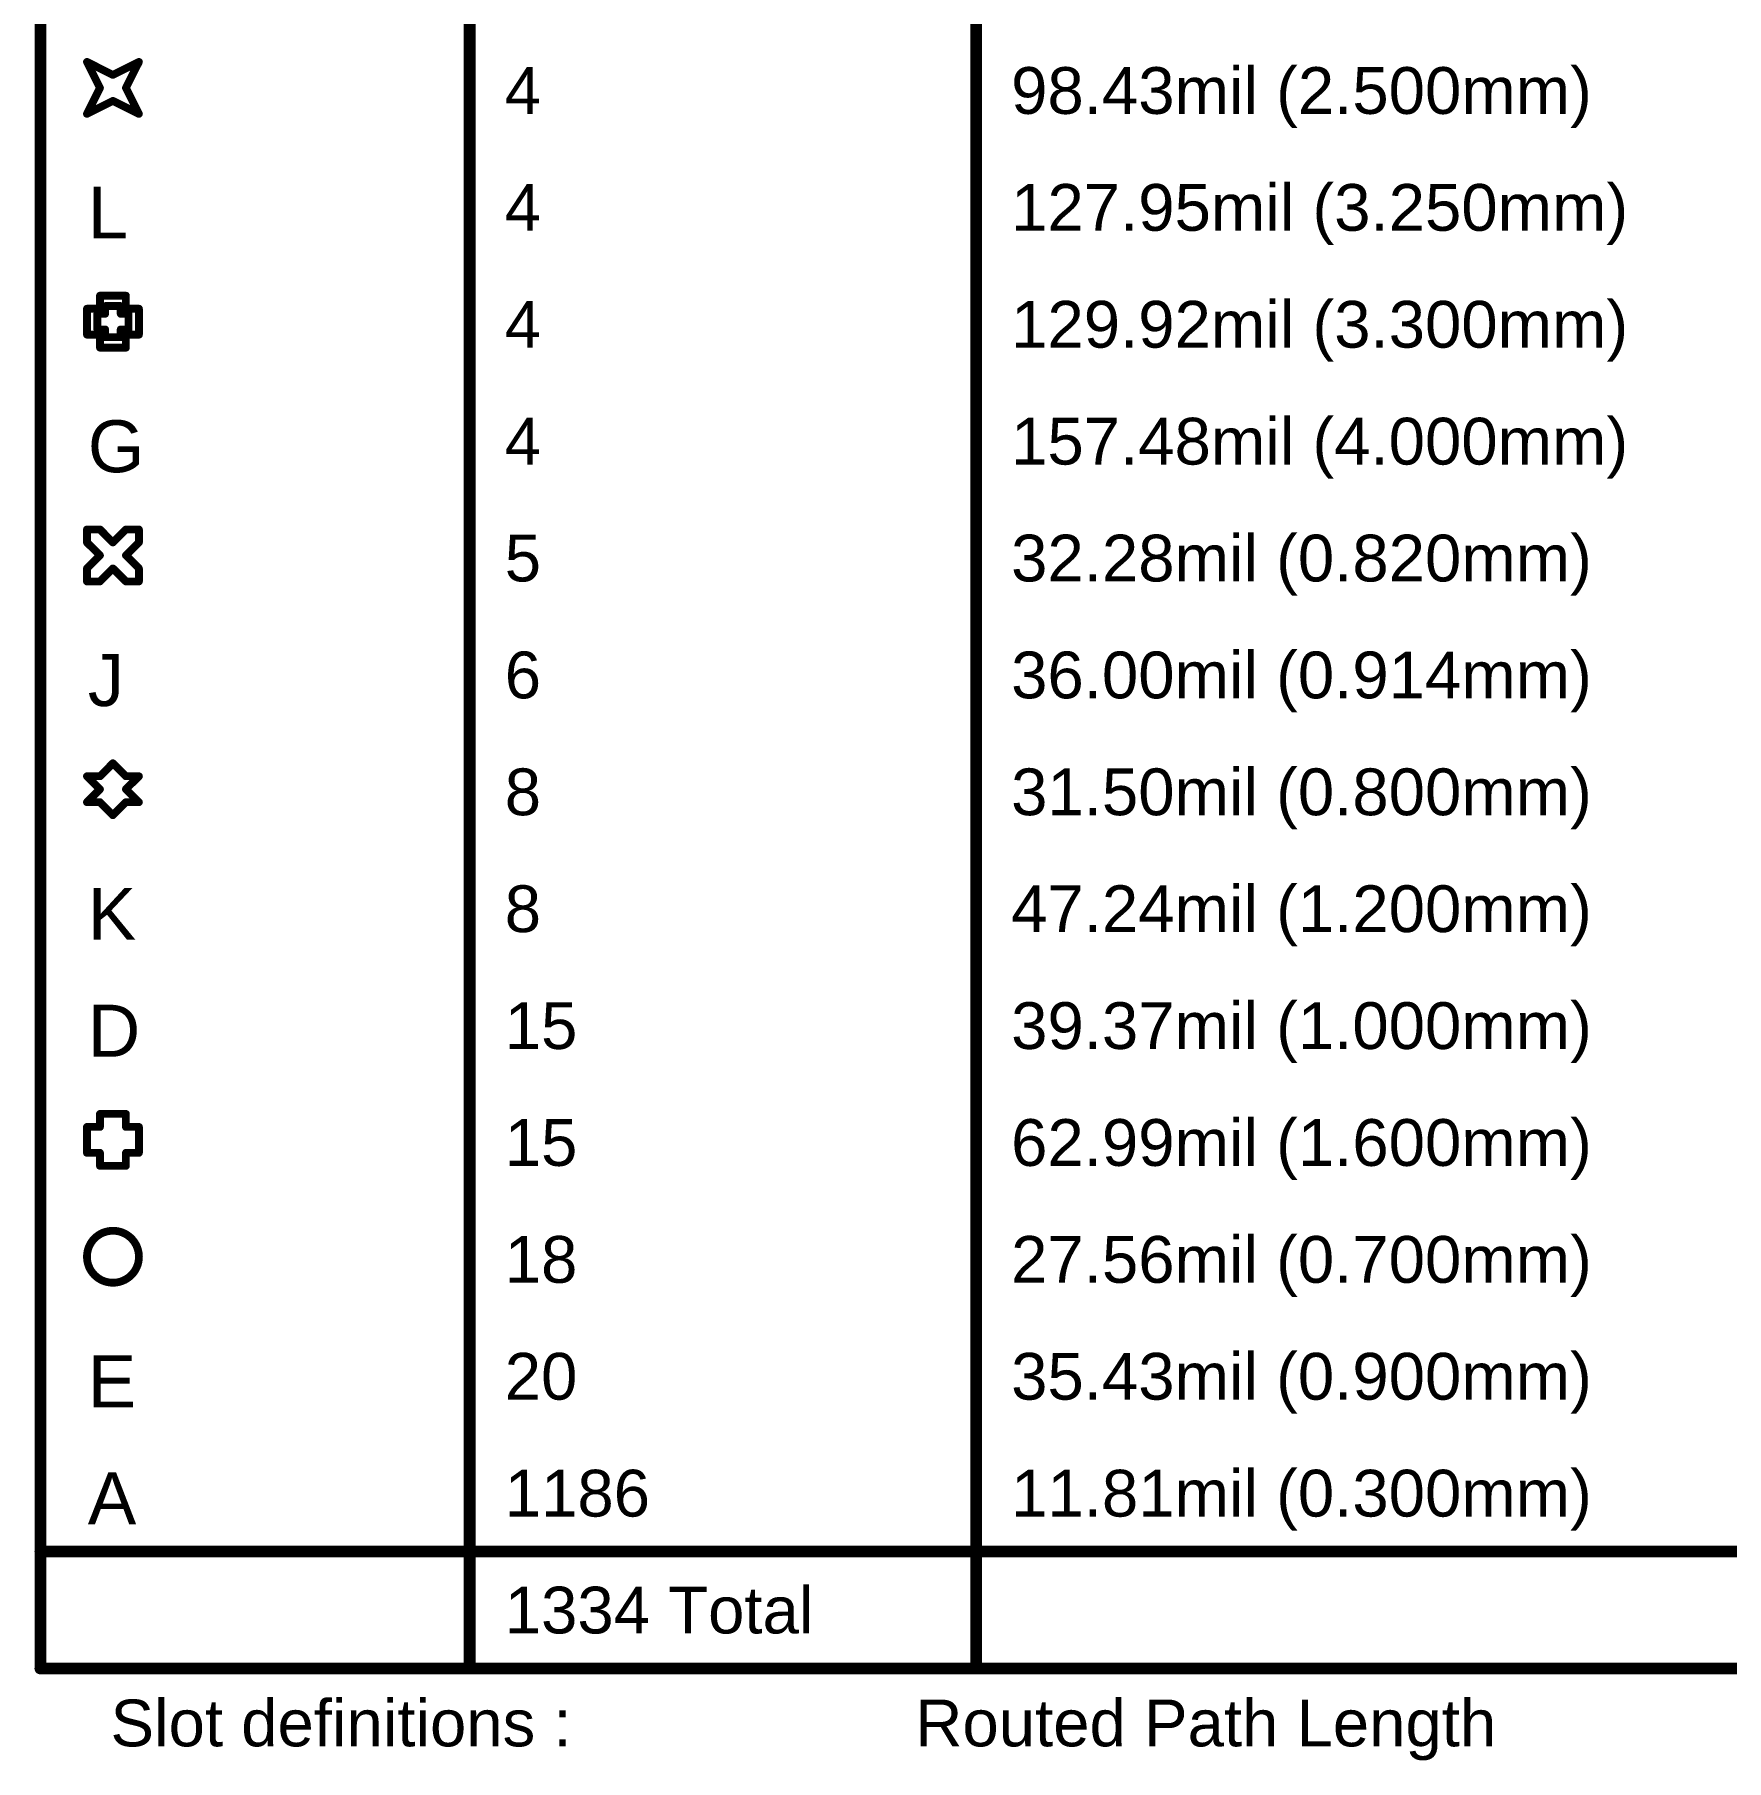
# Model space of a CAD drawing. Header units: inches. Extents: x 0 to 208, y 0 to 213.
# Drawn here: x 5.44 to 7.611, y 5.646 to 7.861 of the extents above; entities that cross this region are included whole.
import ezdxf

# ---------------------------------------------------------------- set-up
doc = ezdxf.new("R2010")
doc.units = ezdxf.units.IN
doc.header["$MEASUREMENT"] = 0
doc.layers.add('Drill Drawing', color=1, linetype='Continuous')
doc.styles.add('Arial', font='', dxfattribs={"height": 0.2})
doc.styles.get('Arial').set_extended_font_data('Arial')

msp = doc.modelspace()

# ---------------------------------------------------------------- linework, layer by layer
at = {"layer": 'Drill Drawing'}
for points in [[(5.4475, 5.7639, 0.015, 0.015, 0), (5.4475, 10.1139, 0.015, 0.015, 0)], [(5.9984, 5.7639, 0.015, 0.015, 0), (5.9984, 10.1139, 0.015, 0.015, 0)], [(6.6482, 5.7639, 0.015, 0.015, 0), (6.6482, 10.1139, 0.015, 0.015, 0)], [(5.5073, 7.8256, 0.01, 0.01, 0), (5.5406, 7.8089, 0.01, 0.01, 0)], [(5.5073, 7.8256, 0.01, 0.01, 0), (5.524, 7.7923, 0.01, 0.01, 0)], [(5.5406, 7.8089, 0.01, 0.01, 0), (5.574, 7.8256, 0.01, 0.01, 0)], [(5.5573, 7.7923, 0.01, 0.01, 0), (5.574, 7.8256, 0.01, 0.01, 0)], [(5.5073, 7.7589, 0.01, 0.01, 0), (5.524, 7.7923, 0.01, 0.01, 0)], [(5.5573, 7.7923, 0.01, 0.01, 0), (5.574, 7.7589, 0.01, 0.01, 0)], [(5.5073, 7.7589, 0.01, 0.01, 0), (5.5406, 7.7756, 0.01, 0.01, 0)], [(5.5406, 7.7756, 0.01, 0.01, 0), (5.574, 7.7589, 0.01, 0.01, 0)], [(5.524, 7.5089, 0.01, 0.01, 0), (5.524, 7.5256, 0.01, 0.01, 0)], [(5.524, 7.5256, 0.01, 0.01, 0), (5.5573, 7.5256, 0.01, 0.01, 0)], [(5.5573, 7.5089, 0.01, 0.01, 0), (5.5573, 7.5256, 0.01, 0.01, 0)], [(5.5073, 7.4756, 0.01, 0.01, 0), (5.5073, 7.5089, 0.01, 0.01, 0)], [(5.5073, 7.5089, 0.01, 0.01, 0), (5.524, 7.5089, 0.01, 0.01, 0)], [(5.5306, 7.5023, 0.01, 0.01, 0), (5.5306, 7.5123, 0.01, 0.01, 0)], [(5.5306, 7.5123, 0.01, 0.01, 0), (5.5506, 7.5123, 0.01, 0.01, 0)], [(5.5506, 7.5023, 0.01, 0.01, 0), (5.5506, 7.5123, 0.01, 0.01, 0)], [(5.5573, 7.5089, 0.01, 0.01, 0), (5.574, 7.5089, 0.01, 0.01, 0)], [(5.574, 7.4756, 0.01, 0.01, 0), (5.574, 7.5089, 0.01, 0.01, 0)], [(5.5206, 7.4823, 0.01, 0.01, 0), (5.5206, 7.5023, 0.01, 0.01, 0)], [(5.5206, 7.5023, 0.01, 0.01, 0), (5.5306, 7.5023, 0.01, 0.01, 0)], [(5.5206, 7.4823, 0.01, 0.01, 0), (5.5306, 7.4823, 0.01, 0.01, 0)], [(5.5306, 7.4723, 0.01, 0.01, 0), (5.5306, 7.4823, 0.01, 0.01, 0)], [(5.5506, 7.5023, 0.01, 0.01, 0), (5.5606, 7.5023, 0.01, 0.01, 0)], [(5.5506, 7.4823, 0.01, 0.01, 0), (5.5606, 7.4823, 0.01, 0.01, 0)], [(5.5506, 7.4723, 0.01, 0.01, 0), (5.5506, 7.4823, 0.01, 0.01, 0)], [(5.5606, 7.4823, 0.01, 0.01, 0), (5.5606, 7.5023, 0.01, 0.01, 0)], [(5.5073, 7.4756, 0.01, 0.01, 0), (5.524, 7.4756, 0.01, 0.01, 0)], [(5.524, 7.4589, 0.01, 0.01, 0), (5.524, 7.4756, 0.01, 0.01, 0)], [(5.5306, 7.4723, 0.01, 0.01, 0), (5.5506, 7.4723, 0.01, 0.01, 0)], [(5.5573, 7.4756, 0.01, 0.01, 0), (5.574, 7.4756, 0.01, 0.01, 0)], [(5.5573, 7.4589, 0.01, 0.01, 0), (5.5573, 7.4756, 0.01, 0.01, 0)], [(5.524, 7.4589, 0.01, 0.01, 0), (5.5573, 7.4589, 0.01, 0.01, 0)], [(5.5073, 7.2089, 0.01, 0.01, 0), (5.5073, 7.2256, 0.01, 0.01, 0)], [(5.5073, 7.2256, 0.01, 0.01, 0), (5.524, 7.2256, 0.01, 0.01, 0)], [(5.524, 7.2256, 0.01, 0.01, 0), (5.5406, 7.2089, 0.01, 0.01, 0)], [(5.5406, 7.2089, 0.01, 0.01, 0), (5.5573, 7.2256, 0.01, 0.01, 0)], [(5.5573, 7.2256, 0.01, 0.01, 0), (5.574, 7.2256, 0.01, 0.01, 0)], [(5.574, 7.2089, 0.01, 0.01, 0), (5.574, 7.2256, 0.01, 0.01, 0)], [(5.5073, 7.2089, 0.01, 0.01, 0), (5.524, 7.1923, 0.01, 0.01, 0)], [(5.5573, 7.1923, 0.01, 0.01, 0), (5.574, 7.2089, 0.01, 0.01, 0)], [(5.5073, 7.1756, 0.01, 0.01, 0), (5.524, 7.1923, 0.01, 0.01, 0)], [(5.5073, 7.1589, 0.01, 0.01, 0), (5.5073, 7.1756, 0.01, 0.01, 0)], [(5.524, 7.1589, 0.01, 0.01, 0), (5.5406, 7.1756, 0.01, 0.01, 0)], [(5.5406, 7.1756, 0.01, 0.01, 0), (5.5573, 7.1589, 0.01, 0.01, 0)], [(5.5573, 7.1923, 0.01, 0.01, 0), (5.574, 7.1756, 0.01, 0.01, 0)], [(5.574, 7.1589, 0.01, 0.01, 0), (5.574, 7.1756, 0.01, 0.01, 0)], [(5.5073, 7.1589, 0.01, 0.01, 0), (5.524, 7.1589, 0.01, 0.01, 0)], [(5.5573, 7.1589, 0.01, 0.01, 0), (5.574, 7.1589, 0.01, 0.01, 0)], [(5.5073, 6.9089, 0.01, 0.01, 0), (5.524, 6.8923, 0.01, 0.01, 0)], [(5.5073, 6.9089, 0.01, 0.01, 0), (5.524, 6.9089, 0.01, 0.01, 0)], [(5.524, 6.9089, 0.01, 0.01, 0), (5.5406, 6.9256, 0.01, 0.01, 0)], [(5.5406, 6.9256, 0.01, 0.01, 0), (5.5573, 6.9089, 0.01, 0.01, 0)], [(5.5573, 6.9089, 0.01, 0.01, 0), (5.574, 6.9089, 0.01, 0.01, 0)], [(5.5573, 6.8923, 0.01, 0.01, 0), (5.574, 6.9089, 0.01, 0.01, 0)], [(5.5073, 6.8756, 0.01, 0.01, 0), (5.524, 6.8923, 0.01, 0.01, 0)], [(5.5573, 6.8923, 0.01, 0.01, 0), (5.574, 6.8756, 0.01, 0.01, 0)], [(5.5073, 6.8756, 0.01, 0.01, 0), (5.524, 6.8756, 0.01, 0.01, 0)], [(5.524, 6.8756, 0.01, 0.01, 0), (5.5406, 6.8589, 0.01, 0.01, 0)], [(5.5406, 6.8589, 0.01, 0.01, 0), (5.5573, 6.8756, 0.01, 0.01, 0)], [(5.5573, 6.8756, 0.01, 0.01, 0), (5.574, 6.8756, 0.01, 0.01, 0)], [(5.524, 6.4589, 0.01, 0.01, 0), (5.524, 6.4756, 0.01, 0.01, 0)], [(5.524, 6.4756, 0.01, 0.01, 0), (5.5573, 6.4756, 0.01, 0.01, 0)], [(5.5573, 6.4589, 0.01, 0.01, 0), (5.5573, 6.4756, 0.01, 0.01, 0)], [(5.5073, 6.4256, 0.01, 0.01, 0), (5.5073, 6.4589, 0.01, 0.01, 0)], [(5.5073, 6.4589, 0.01, 0.01, 0), (5.524, 6.4589, 0.01, 0.01, 0)], [(5.5573, 6.4589, 0.01, 0.01, 0), (5.574, 6.4589, 0.01, 0.01, 0)], [(5.574, 6.4256, 0.01, 0.01, 0), (5.574, 6.4589, 0.01, 0.01, 0)], [(5.5073, 6.4256, 0.01, 0.01, 0), (5.524, 6.4256, 0.01, 0.01, 0)], [(5.524, 6.4089, 0.01, 0.01, 0), (5.524, 6.4256, 0.01, 0.01, 0)], [(5.5573, 6.4256, 0.01, 0.01, 0), (5.574, 6.4256, 0.01, 0.01, 0)], [(5.5573, 6.4089, 0.01, 0.01, 0), (5.5573, 6.4256, 0.01, 0.01, 0)], [(5.524, 6.4089, 0.01, 0.01, 0), (5.5573, 6.4089, 0.01, 0.01, 0)], [(5.4475, 5.9139, 0.015, 0.015, 0), (18.0679, 5.9139, 0.015, 0.015, 0)], [(5.4475, 5.7639, 0.015, 0.015, 0), (18.0679, 5.7639, 0.015, 0.015, 0)]]:
    msp.add_lwpolyline(points, format="xyseb", dxfattribs=at)
for points in [[(5.5048, 7.8256, 0.005, 0.005, 1), (5.5098, 7.8256, 0.005, 0.005, 1)], [(5.5048, 7.8256, 0.005, 0.005, 1), (5.5098, 7.8256, 0.005, 0.005, 1)], [(5.5715, 7.8256, 0.005, 0.005, 1), (5.5765, 7.8256, 0.005, 0.005, 1)], [(5.5715, 7.8256, 0.005, 0.005, 1), (5.5765, 7.8256, 0.005, 0.005, 1)], [(5.5215, 7.7923, 0.005, 0.005, 1), (5.5265, 7.7923, 0.005, 0.005, 1)], [(5.5215, 7.7923, 0.005, 0.005, 1), (5.5265, 7.7923, 0.005, 0.005, 1)], [(5.5381, 7.8089, 0.005, 0.005, 1), (5.5431, 7.8089, 0.005, 0.005, 1)], [(5.5381, 7.8089, 0.005, 0.005, 1), (5.5431, 7.8089, 0.005, 0.005, 1)], [(5.5548, 7.7923, 0.005, 0.005, 1), (5.5598, 7.7923, 0.005, 0.005, 1)], [(5.5548, 7.7923, 0.005, 0.005, 1), (5.5598, 7.7923, 0.005, 0.005, 1)], [(5.5381, 7.7756, 0.005, 0.005, 1), (5.5431, 7.7756, 0.005, 0.005, 1)], [(5.5381, 7.7756, 0.005, 0.005, 1), (5.5431, 7.7756, 0.005, 0.005, 1)], [(5.5048, 7.7589, 0.005, 0.005, 1), (5.5098, 7.7589, 0.005, 0.005, 1)], [(5.5048, 7.7589, 0.005, 0.005, 1), (5.5098, 7.7589, 0.005, 0.005, 1)], [(5.5715, 7.7589, 0.005, 0.005, 1), (5.5765, 7.7589, 0.005, 0.005, 1)], [(5.5715, 7.7589, 0.005, 0.005, 1), (5.5765, 7.7589, 0.005, 0.005, 1)], [(5.5215, 7.5256, 0.005, 0.005, 1), (5.5265, 7.5256, 0.005, 0.005, 1)], [(5.5215, 7.5256, 0.005, 0.005, 1), (5.5265, 7.5256, 0.005, 0.005, 1)], [(5.5548, 7.5256, 0.005, 0.005, 1), (5.5598, 7.5256, 0.005, 0.005, 1)], [(5.5548, 7.5256, 0.005, 0.005, 1), (5.5598, 7.5256, 0.005, 0.005, 1)], [(5.5048, 7.5089, 0.005, 0.005, 1), (5.5098, 7.5089, 0.005, 0.005, 1)], [(5.5048, 7.5089, 0.005, 0.005, 1), (5.5098, 7.5089, 0.005, 0.005, 1)], [(5.5215, 7.5089, 0.005, 0.005, 1), (5.5265, 7.5089, 0.005, 0.005, 1)], [(5.5215, 7.5089, 0.005, 0.005, 1), (5.5265, 7.5089, 0.005, 0.005, 1)], [(5.5281, 7.5123, 0.005, 0.005, 1), (5.5331, 7.5123, 0.005, 0.005, 1)], [(5.5281, 7.5123, 0.005, 0.005, 1), (5.5331, 7.5123, 0.005, 0.005, 1)], [(5.5481, 7.5123, 0.005, 0.005, 1), (5.5531, 7.5123, 0.005, 0.005, 1)], [(5.5481, 7.5123, 0.005, 0.005, 1), (5.5531, 7.5123, 0.005, 0.005, 1)], [(5.5548, 7.5089, 0.005, 0.005, 1), (5.5598, 7.5089, 0.005, 0.005, 1)], [(5.5548, 7.5089, 0.005, 0.005, 1), (5.5598, 7.5089, 0.005, 0.005, 1)], [(5.5715, 7.5089, 0.005, 0.005, 1), (5.5765, 7.5089, 0.005, 0.005, 1)], [(5.5715, 7.5089, 0.005, 0.005, 1), (5.5765, 7.5089, 0.005, 0.005, 1)], [(5.5181, 7.5023, 0.005, 0.005, 1), (5.5231, 7.5023, 0.005, 0.005, 1)], [(5.5181, 7.5023, 0.005, 0.005, 1), (5.5231, 7.5023, 0.005, 0.005, 1)], [(5.5181, 7.4823, 0.005, 0.005, 1), (5.5231, 7.4823, 0.005, 0.005, 1)], [(5.5181, 7.4823, 0.005, 0.005, 1), (5.5231, 7.4823, 0.005, 0.005, 1)], [(5.5281, 7.5023, 0.005, 0.005, 1), (5.5331, 7.5023, 0.005, 0.005, 1)], [(5.5281, 7.5023, 0.005, 0.005, 1), (5.5331, 7.5023, 0.005, 0.005, 1)], [(5.5281, 7.4823, 0.005, 0.005, 1), (5.5331, 7.4823, 0.005, 0.005, 1)], [(5.5281, 7.4823, 0.005, 0.005, 1), (5.5331, 7.4823, 0.005, 0.005, 1)], [(5.5481, 7.5023, 0.005, 0.005, 1), (5.5531, 7.5023, 0.005, 0.005, 1)], [(5.5481, 7.5023, 0.005, 0.005, 1), (5.5531, 7.5023, 0.005, 0.005, 1)], [(5.5481, 7.4823, 0.005, 0.005, 1), (5.5531, 7.4823, 0.005, 0.005, 1)], [(5.5481, 7.4823, 0.005, 0.005, 1), (5.5531, 7.4823, 0.005, 0.005, 1)], [(5.5581, 7.5023, 0.005, 0.005, 1), (5.5631, 7.5023, 0.005, 0.005, 1)], [(5.5581, 7.5023, 0.005, 0.005, 1), (5.5631, 7.5023, 0.005, 0.005, 1)], [(5.5581, 7.4823, 0.005, 0.005, 1), (5.5631, 7.4823, 0.005, 0.005, 1)], [(5.5581, 7.4823, 0.005, 0.005, 1), (5.5631, 7.4823, 0.005, 0.005, 1)], [(5.5048, 7.4756, 0.005, 0.005, 1), (5.5098, 7.4756, 0.005, 0.005, 1)], [(5.5048, 7.4756, 0.005, 0.005, 1), (5.5098, 7.4756, 0.005, 0.005, 1)], [(5.5215, 7.4756, 0.005, 0.005, 1), (5.5265, 7.4756, 0.005, 0.005, 1)], [(5.5215, 7.4756, 0.005, 0.005, 1), (5.5265, 7.4756, 0.005, 0.005, 1)], [(5.5281, 7.4723, 0.005, 0.005, 1), (5.5331, 7.4723, 0.005, 0.005, 1)], [(5.5281, 7.4723, 0.005, 0.005, 1), (5.5331, 7.4723, 0.005, 0.005, 1)], [(5.5481, 7.4723, 0.005, 0.005, 1), (5.5531, 7.4723, 0.005, 0.005, 1)], [(5.5481, 7.4723, 0.005, 0.005, 1), (5.5531, 7.4723, 0.005, 0.005, 1)], [(5.5548, 7.4756, 0.005, 0.005, 1), (5.5598, 7.4756, 0.005, 0.005, 1)], [(5.5548, 7.4756, 0.005, 0.005, 1), (5.5598, 7.4756, 0.005, 0.005, 1)], [(5.5715, 7.4756, 0.005, 0.005, 1), (5.5765, 7.4756, 0.005, 0.005, 1)], [(5.5715, 7.4756, 0.005, 0.005, 1), (5.5765, 7.4756, 0.005, 0.005, 1)], [(5.5215, 7.4589, 0.005, 0.005, 1), (5.5265, 7.4589, 0.005, 0.005, 1)], [(5.5215, 7.4589, 0.005, 0.005, 1), (5.5265, 7.4589, 0.005, 0.005, 1)], [(5.5548, 7.4589, 0.005, 0.005, 1), (5.5598, 7.4589, 0.005, 0.005, 1)], [(5.5548, 7.4589, 0.005, 0.005, 1), (5.5598, 7.4589, 0.005, 0.005, 1)], [(5.5048, 7.2256, 0.005, 0.005, 1), (5.5098, 7.2256, 0.005, 0.005, 1)], [(5.5048, 7.2256, 0.005, 0.005, 1), (5.5098, 7.2256, 0.005, 0.005, 1)], [(5.5215, 7.2256, 0.005, 0.005, 1), (5.5265, 7.2256, 0.005, 0.005, 1)], [(5.5215, 7.2256, 0.005, 0.005, 1), (5.5265, 7.2256, 0.005, 0.005, 1)], [(5.5548, 7.2256, 0.005, 0.005, 1), (5.5598, 7.2256, 0.005, 0.005, 1)], [(5.5548, 7.2256, 0.005, 0.005, 1), (5.5598, 7.2256, 0.005, 0.005, 1)], [(5.5715, 7.2256, 0.005, 0.005, 1), (5.5765, 7.2256, 0.005, 0.005, 1)], [(5.5715, 7.2256, 0.005, 0.005, 1), (5.5765, 7.2256, 0.005, 0.005, 1)], [(5.5048, 7.2089, 0.005, 0.005, 1), (5.5098, 7.2089, 0.005, 0.005, 1)], [(5.5048, 7.2089, 0.005, 0.005, 1), (5.5098, 7.2089, 0.005, 0.005, 1)], [(5.5381, 7.2089, 0.005, 0.005, 1), (5.5431, 7.2089, 0.005, 0.005, 1)], [(5.5381, 7.2089, 0.005, 0.005, 1), (5.5431, 7.2089, 0.005, 0.005, 1)], [(5.5715, 7.2089, 0.005, 0.005, 1), (5.5765, 7.2089, 0.005, 0.005, 1)], [(5.5715, 7.2089, 0.005, 0.005, 1), (5.5765, 7.2089, 0.005, 0.005, 1)], [(5.5048, 7.1756, 0.005, 0.005, 1), (5.5098, 7.1756, 0.005, 0.005, 1)], [(5.5048, 7.1756, 0.005, 0.005, 1), (5.5098, 7.1756, 0.005, 0.005, 1)], [(5.5215, 7.1923, 0.005, 0.005, 1), (5.5265, 7.1923, 0.005, 0.005, 1)], [(5.5215, 7.1923, 0.005, 0.005, 1), (5.5265, 7.1923, 0.005, 0.005, 1)], [(5.5381, 7.1756, 0.005, 0.005, 1), (5.5431, 7.1756, 0.005, 0.005, 1)], [(5.5381, 7.1756, 0.005, 0.005, 1), (5.5431, 7.1756, 0.005, 0.005, 1)], [(5.5548, 7.1923, 0.005, 0.005, 1), (5.5598, 7.1923, 0.005, 0.005, 1)], [(5.5548, 7.1923, 0.005, 0.005, 1), (5.5598, 7.1923, 0.005, 0.005, 1)], [(5.5715, 7.1756, 0.005, 0.005, 1), (5.5765, 7.1756, 0.005, 0.005, 1)], [(5.5715, 7.1756, 0.005, 0.005, 1), (5.5765, 7.1756, 0.005, 0.005, 1)], [(5.5048, 7.1589, 0.005, 0.005, 1), (5.5098, 7.1589, 0.005, 0.005, 1)], [(5.5048, 7.1589, 0.005, 0.005, 1), (5.5098, 7.1589, 0.005, 0.005, 1)], [(5.5215, 7.1589, 0.005, 0.005, 1), (5.5265, 7.1589, 0.005, 0.005, 1)], [(5.5215, 7.1589, 0.005, 0.005, 1), (5.5265, 7.1589, 0.005, 0.005, 1)], [(5.5548, 7.1589, 0.005, 0.005, 1), (5.5598, 7.1589, 0.005, 0.005, 1)], [(5.5548, 7.1589, 0.005, 0.005, 1), (5.5598, 7.1589, 0.005, 0.005, 1)], [(5.5715, 7.1589, 0.005, 0.005, 1), (5.5765, 7.1589, 0.005, 0.005, 1)], [(5.5715, 7.1589, 0.005, 0.005, 1), (5.5765, 7.1589, 0.005, 0.005, 1)], [(5.5048, 6.9089, 0.005, 0.005, 1), (5.5098, 6.9089, 0.005, 0.005, 1)], [(5.5048, 6.9089, 0.005, 0.005, 1), (5.5098, 6.9089, 0.005, 0.005, 1)], [(5.5215, 6.9089, 0.005, 0.005, 1), (5.5265, 6.9089, 0.005, 0.005, 1)], [(5.5215, 6.9089, 0.005, 0.005, 1), (5.5265, 6.9089, 0.005, 0.005, 1)], [(5.5381, 6.9256, 0.005, 0.005, 1), (5.5431, 6.9256, 0.005, 0.005, 1)], [(5.5381, 6.9256, 0.005, 0.005, 1), (5.5431, 6.9256, 0.005, 0.005, 1)], [(5.5548, 6.9089, 0.005, 0.005, 1), (5.5598, 6.9089, 0.005, 0.005, 1)], [(5.5548, 6.9089, 0.005, 0.005, 1), (5.5598, 6.9089, 0.005, 0.005, 1)], [(5.5715, 6.9089, 0.005, 0.005, 1), (5.5765, 6.9089, 0.005, 0.005, 1)], [(5.5715, 6.9089, 0.005, 0.005, 1), (5.5765, 6.9089, 0.005, 0.005, 1)], [(5.5215, 6.8923, 0.005, 0.005, 1), (5.5265, 6.8923, 0.005, 0.005, 1)], [(5.5215, 6.8923, 0.005, 0.005, 1), (5.5265, 6.8923, 0.005, 0.005, 1)], [(5.5548, 6.8923, 0.005, 0.005, 1), (5.5598, 6.8923, 0.005, 0.005, 1)], [(5.5548, 6.8923, 0.005, 0.005, 1), (5.5598, 6.8923, 0.005, 0.005, 1)], [(5.5048, 6.8756, 0.005, 0.005, 1), (5.5098, 6.8756, 0.005, 0.005, 1)], [(5.5048, 6.8756, 0.005, 0.005, 1), (5.5098, 6.8756, 0.005, 0.005, 1)], [(5.5215, 6.8756, 0.005, 0.005, 1), (5.5265, 6.8756, 0.005, 0.005, 1)], [(5.5215, 6.8756, 0.005, 0.005, 1), (5.5265, 6.8756, 0.005, 0.005, 1)], [(5.5548, 6.8756, 0.005, 0.005, 1), (5.5598, 6.8756, 0.005, 0.005, 1)], [(5.5548, 6.8756, 0.005, 0.005, 1), (5.5598, 6.8756, 0.005, 0.005, 1)], [(5.5715, 6.8756, 0.005, 0.005, 1), (5.5765, 6.8756, 0.005, 0.005, 1)], [(5.5715, 6.8756, 0.005, 0.005, 1), (5.5765, 6.8756, 0.005, 0.005, 1)], [(5.5381, 6.8589, 0.005, 0.005, 1), (5.5431, 6.8589, 0.005, 0.005, 1)], [(5.5381, 6.8589, 0.005, 0.005, 1), (5.5431, 6.8589, 0.005, 0.005, 1)], [(5.5215, 6.4756, 0.005, 0.005, 1), (5.5265, 6.4756, 0.005, 0.005, 1)], [(5.5215, 6.4756, 0.005, 0.005, 1), (5.5265, 6.4756, 0.005, 0.005, 1)], [(5.5548, 6.4756, 0.005, 0.005, 1), (5.5598, 6.4756, 0.005, 0.005, 1)], [(5.5548, 6.4756, 0.005, 0.005, 1), (5.5598, 6.4756, 0.005, 0.005, 1)], [(5.5048, 6.4589, 0.005, 0.005, 1), (5.5098, 6.4589, 0.005, 0.005, 1)], [(5.5048, 6.4589, 0.005, 0.005, 1), (5.5098, 6.4589, 0.005, 0.005, 1)], [(5.5215, 6.4589, 0.005, 0.005, 1), (5.5265, 6.4589, 0.005, 0.005, 1)], [(5.5215, 6.4589, 0.005, 0.005, 1), (5.5265, 6.4589, 0.005, 0.005, 1)], [(5.5548, 6.4589, 0.005, 0.005, 1), (5.5598, 6.4589, 0.005, 0.005, 1)], [(5.5548, 6.4589, 0.005, 0.005, 1), (5.5598, 6.4589, 0.005, 0.005, 1)], [(5.5715, 6.4589, 0.005, 0.005, 1), (5.5765, 6.4589, 0.005, 0.005, 1)], [(5.5715, 6.4589, 0.005, 0.005, 1), (5.5765, 6.4589, 0.005, 0.005, 1)], [(5.5048, 6.4256, 0.005, 0.005, 1), (5.5098, 6.4256, 0.005, 0.005, 1)], [(5.5048, 6.4256, 0.005, 0.005, 1), (5.5098, 6.4256, 0.005, 0.005, 1)], [(5.5215, 6.4256, 0.005, 0.005, 1), (5.5265, 6.4256, 0.005, 0.005, 1)], [(5.5215, 6.4256, 0.005, 0.005, 1), (5.5265, 6.4256, 0.005, 0.005, 1)], [(5.5548, 6.4256, 0.005, 0.005, 1), (5.5598, 6.4256, 0.005, 0.005, 1)], [(5.5548, 6.4256, 0.005, 0.005, 1), (5.5598, 6.4256, 0.005, 0.005, 1)], [(5.5715, 6.4256, 0.005, 0.005, 1), (5.5765, 6.4256, 0.005, 0.005, 1)], [(5.5715, 6.4256, 0.005, 0.005, 1), (5.5765, 6.4256, 0.005, 0.005, 1)], [(5.5215, 6.4089, 0.005, 0.005, 1), (5.5265, 6.4089, 0.005, 0.005, 1)], [(5.5215, 6.4089, 0.005, 0.005, 1), (5.5265, 6.4089, 0.005, 0.005, 1)], [(5.5548, 6.4089, 0.005, 0.005, 1), (5.5598, 6.4089, 0.005, 0.005, 1)], [(5.5548, 6.4089, 0.005, 0.005, 1), (5.5598, 6.4089, 0.005, 0.005, 1)], [(5.574, 6.2923, 0.01, 0.01, 1), (5.5073, 6.2923, 0.01, 0.01, 1)], [(5.5048, 6.2923, 0.005, 0.005, 1), (5.5098, 6.2923, 0.005, 0.005, 1)], [(5.5715, 6.2923, 0.005, 0.005, 1), (5.5765, 6.2923, 0.005, 0.005, 1)], [(5.4437, 5.9139, 0.0075, 0.0075, 1), (5.4512, 5.9139, 0.0075, 0.0075, 1)], [(5.4437, 5.7639, 0.0075, 0.0075, 1), (5.4512, 5.7639, 0.0075, 0.0075, 1)], [(5.4437, 5.7639, 0.0075, 0.0075, 1), (5.4512, 5.7639, 0.0075, 0.0075, 1)], [(5.9946, 5.7639, 0.0075, 0.0075, 1), (6.0021, 5.7639, 0.0075, 0.0075, 1)], [(6.6445, 5.7639, 0.0075, 0.0075, 1), (6.652, 5.7639, 0.0075, 0.0075, 1)]]:
    msp.add_lwpolyline(points, format="xyseb", close=True, dxfattribs=at)

# ---------------------------------------------------------------- texts
at = {"layer": 'Drill Drawing', "style": 'Arial'}
for s, height, p in [('4', 0.06, (6.0434, 7.7589)), ('98.43mil (2.500mm)', 0.06, (6.6932, 7.7589)), ('L', 0.0667, (5.5084, 7.599)), ('4', 0.06, (6.0434, 7.6089)), ('127.95mil (3.250mm)', 0.06, (6.6932, 7.6089)), ('4', 0.06, (6.0434, 7.4589)), ('129.92mil (3.300mm)', 0.06, (6.6932, 7.4589)), ('G', 0.0667, (5.5084, 7.299)), ('4', 0.06, (6.0434, 7.3089)), ('157.48mil (4.000mm)', 0.06, (6.6932, 7.3089)), ('32.28mil (0.820mm)', 0.06, (6.6932, 7.1589)), ('5', 0.06, (6.0434, 7.1589)), ('J', 0.0667, (5.5084, 6.999)), ('6', 0.06, (6.0434, 7.0089)), ('36.00mil (0.914mm)', 0.06, (6.6932, 7.0089)), ('8', 0.06, (6.0434, 6.8589)), ('31.50mil (0.800mm)', 0.06, (6.6932, 6.8589)), ('K', 0.0667, (5.5084, 6.699)), ('8', 0.06, (6.0434, 6.7089)), ('47.24mil (1.200mm)', 0.06, (6.6932, 6.7089)), ('D', 0.0667, (5.5084, 6.549)), ('15', 0.06, (6.0434, 6.5589)), ('39.37mil (1.000mm)', 0.06, (6.6932, 6.5589)), ('15', 0.06, (6.0434, 6.4089)), ('62.99mil (1.600mm)', 0.06, (6.6932, 6.4089)), ('18', 0.06, (6.0434, 6.2589)), ('27.56mil (0.700mm)', 0.06, (6.6932, 6.2589)), ('E', 0.0667, (5.5084, 6.099)), ('20', 0.06, (6.0434, 6.1089)), ('35.43mil (0.900mm)', 0.06, (6.6932, 6.1089)), ('A', 0.0667, (5.5084, 5.949)), ('1186', 0.06, (6.0434, 5.9589)), ('11.81mil (0.300mm)', 0.06, (6.6932, 5.9589)), ('1334 Total', 0.06, (6.0434, 5.8089)), ('Slot definitions :', 0.06, (5.5375, 5.664)), ('Routed Path Length', 0.06, (6.5702, 5.664))]:
    msp.add_text(s, height=height, dxfattribs=at).set_placement(p)

doc.saveas('drawing.dxf')
